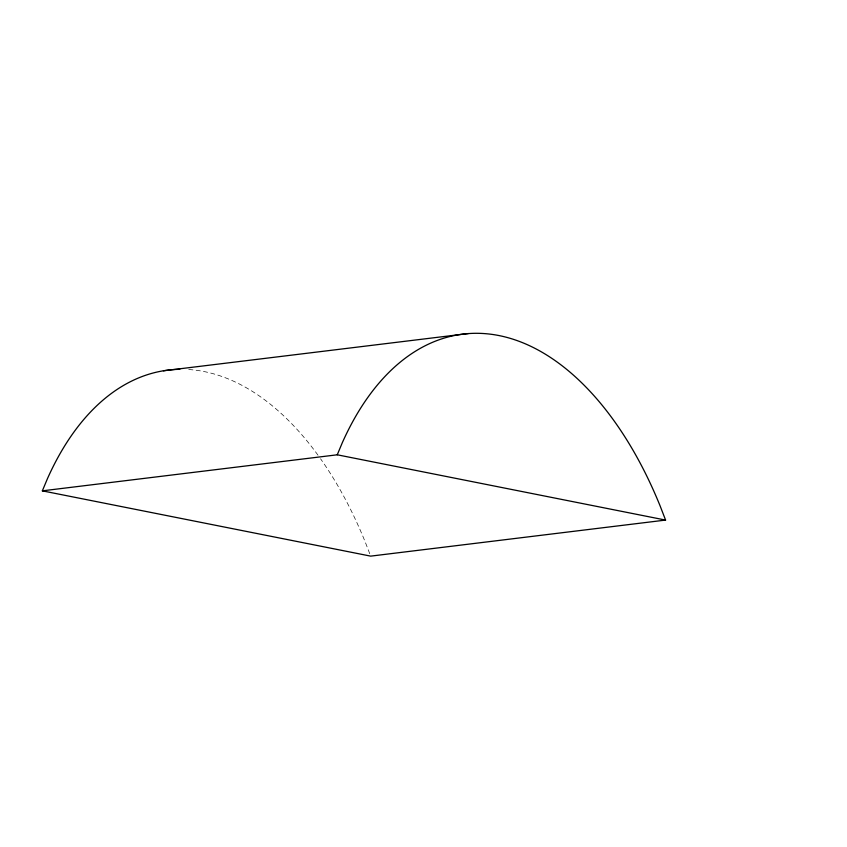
<?xml version="1.0" encoding="UTF-8"?>
<svg xmlns="http://www.w3.org/2000/svg" width="847" height="847" viewBox="0 0 847 847"><rect width="100%" height="100%" fill="white"/><g stroke="black" fill="none" stroke-linecap="round" stroke-linejoin="round"><path stroke-width="0.64" stroke-dasharray="4.24 3.18" d="M369.758 553.747L365.152 541.815A340.356 193.455 83 0 0 320.547 458.756M188.743 369.536A340.356 193.455 83 0 1 319.774 457.666"/><path stroke-width="1.27" d="M42.35 490.847L337.254 454.797L342.357 442.6A340.356 193.455 83 0 1 660.057 505.775L665.583 520.079L370.679 556.13L42.35 490.847L47.453 478.65A340.356 193.455 83 0 1 179.818 369.313M163.418 370.795L468.38 333.549M337.254 454.797L665.583 520.079"/></g></svg>
